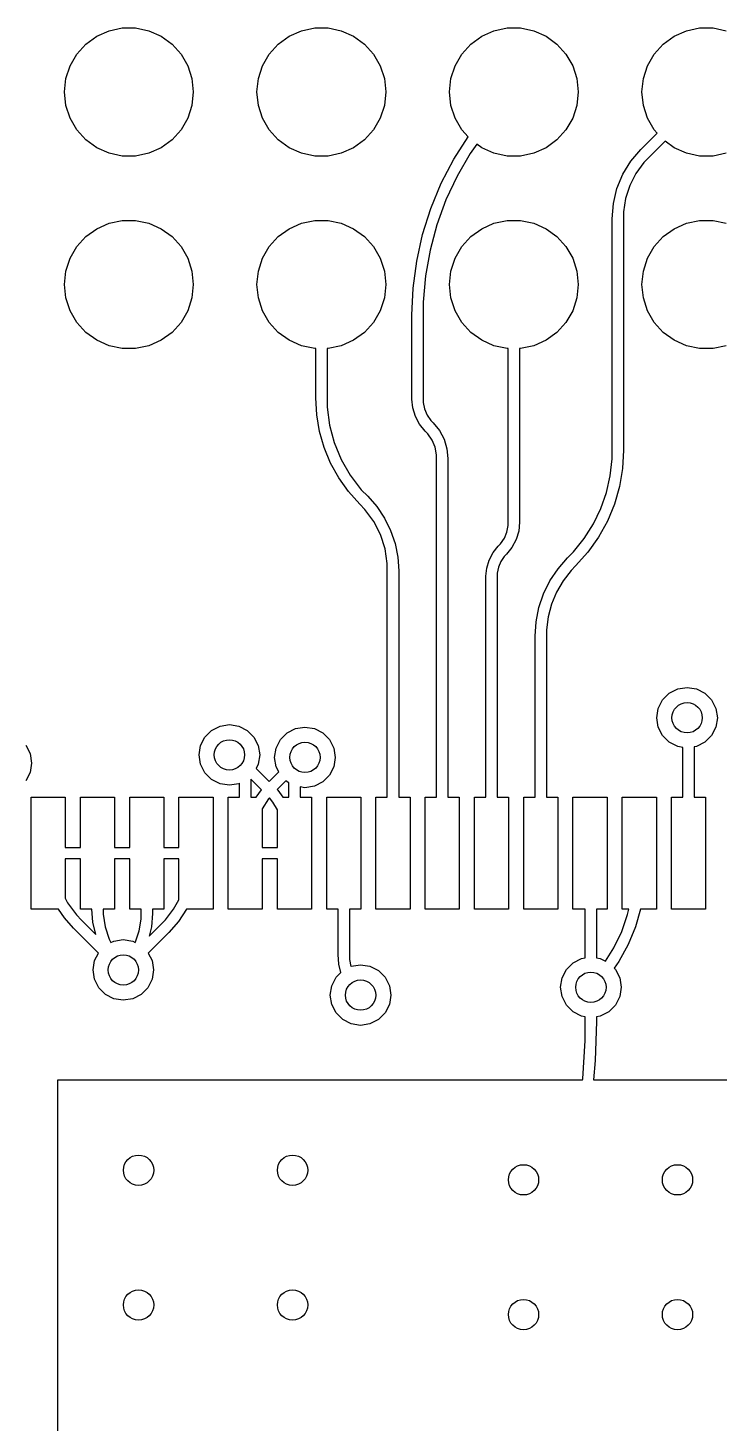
# Model space of a CAD drawing. Extents: x 6.5 to 8.1, y -3.85 to -2.25.
# Drawn here: x 7.098 to 7.457, y -3.041 to -2.317 of the extents above; entities that cross this region are included whole.
import ezdxf

# ---------------------------------------------------------------- set-up
doc = ezdxf.new("R2010")
doc.units = 0
doc.header["$MEASUREMENT"] = 0
doc.layers.add('BLACK', color=7, linetype='CONTINUOUS')

msp = doc.modelspace()

# ---------------------------------------------------------------- linework, layer by layer
at = {"layer": 'BLACK', "linetype": 'CONTINUOUS'}
for p, q in [((7.13327, -2.32102), (7.13966, -2.31817)), ((7.13966, -2.31817), (7.1465, -2.31672)), ((7.1465, -2.31672), (7.1535, -2.31672)), ((7.1535, -2.31672), (7.16034, -2.31817)), ((7.16034, -2.31817), (7.16673, -2.32102)), ((7.23327, -2.32102), (7.23966, -2.31817)), ((7.23966, -2.31817), (7.2465, -2.31672)), ((7.2465, -2.31672), (7.2535, -2.31672)), ((7.2535, -2.31672), (7.26034, -2.31817)), ((7.26034, -2.31817), (7.26673, -2.32102)), ((7.33327, -2.32102), (7.33966, -2.31817)), ((7.33966, -2.31817), (7.3465, -2.31672)), ((7.3465, -2.31672), (7.3535, -2.31672)), ((7.3535, -2.31672), (7.36034, -2.31817)), ((7.36034, -2.31817), (7.36673, -2.32102)), ((7.43327, -2.32102), (7.43966, -2.31817)), ((7.43966, -2.31817), (7.4465, -2.31672)), ((7.4465, -2.31672), (7.4535, -2.31672)), ((7.4535, -2.31672), (7.46034, -2.31817)), ((7.12293, -2.33033), (7.12761, -2.32513)), ((7.12761, -2.32513), (7.13327, -2.32102)), ((7.16673, -2.32102), (7.17239, -2.32513)), ((7.17239, -2.32513), (7.17707, -2.33033)), ((7.22293, -2.33033), (7.22761, -2.32513)), ((7.22761, -2.32513), (7.23327, -2.32102)), ((7.26673, -2.32102), (7.27239, -2.32513)), ((7.27239, -2.32513), (7.27707, -2.33033)), ((7.32293, -2.33033), (7.32761, -2.32513)), ((7.32761, -2.32513), (7.33327, -2.32102)), ((7.36673, -2.32102), (7.37239, -2.32513)), ((7.37239, -2.32513), (7.37707, -2.33033)), ((7.42293, -2.33033), (7.42761, -2.32513)), ((7.42761, -2.32513), (7.43327, -2.32102)), ((7.11943, -2.33639), (7.12293, -2.33033)), ((7.17707, -2.33033), (7.18057, -2.33639)), ((7.21943, -2.33639), (7.22293, -2.33033)), ((7.27707, -2.33033), (7.28057, -2.33639)), ((7.31943, -2.33639), (7.32293, -2.33033)), ((7.37707, -2.33033), (7.38057, -2.33639)), ((7.41943, -2.33639), (7.42293, -2.33033)), ((7.11727, -2.34304), (7.11943, -2.33639)), ((7.18057, -2.33639), (7.18273, -2.34304)), ((7.21727, -2.34304), (7.21943, -2.33639)), ((7.28057, -2.33639), (7.28273, -2.34304)), ((7.31727, -2.34304), (7.31943, -2.33639)), ((7.38057, -2.33639), (7.38273, -2.34304)), ((7.41727, -2.34304), (7.41943, -2.33639)), ((7.11654, -2.35), (7.11727, -2.34304)), ((7.18273, -2.34304), (7.18346, -2.35)), ((7.21654, -2.35), (7.21727, -2.34304)), ((7.28273, -2.34304), (7.28346, -2.35)), ((7.31654, -2.35), (7.31727, -2.34304)), ((7.38273, -2.34304), (7.38346, -2.35)), ((7.41654, -2.35), (7.41727, -2.34304)), ((7.11727, -2.35696), (7.11654, -2.35)), ((7.18346, -2.35), (7.18273, -2.35696)), ((7.21727, -2.35696), (7.21654, -2.35)), ((7.28346, -2.35), (7.28273, -2.35696)), ((7.31727, -2.35696), (7.31654, -2.35)), ((7.38346, -2.35), (7.38273, -2.35696)), ((7.41727, -2.35696), (7.41654, -2.35)), ((7.11943, -2.36361), (7.11727, -2.35696)), ((7.18273, -2.35696), (7.18057, -2.36361)), ((7.21943, -2.36361), (7.21727, -2.35696)), ((7.28273, -2.35696), (7.28057, -2.36361)), ((7.31943, -2.36361), (7.31727, -2.35696)), ((7.38273, -2.35696), (7.38057, -2.36361)), ((7.41943, -2.36361), (7.41727, -2.35696)), ((7.12293, -2.36967), (7.11943, -2.36361)), ((7.18057, -2.36361), (7.17707, -2.36967)), ((7.22293, -2.36967), (7.21943, -2.36361)), ((7.28057, -2.36361), (7.27707, -2.36967)), ((7.32293, -2.36967), (7.31943, -2.36361)), ((7.38057, -2.36361), (7.37707, -2.36967)), ((7.42293, -2.36967), (7.41943, -2.36361)), ((7.12761, -2.37487), (7.12293, -2.36967)), ((7.13327, -2.37898), (7.12761, -2.37487)), ((7.17239, -2.37487), (7.16673, -2.37898)), ((7.17707, -2.36967), (7.17239, -2.37487)), ((7.22761, -2.37487), (7.22293, -2.36967)), ((7.23327, -2.37898), (7.22761, -2.37487)), ((7.27239, -2.37487), (7.26673, -2.37898)), ((7.27707, -2.36967), (7.27239, -2.37487)), ((7.31879, -2.38485), (7.32617, -2.37327)), ((7.32617, -2.37327), (7.32293, -2.36967)), ((7.37239, -2.37487), (7.36673, -2.37898)), ((7.37707, -2.36967), (7.37239, -2.37487)), ((7.41591, -2.37991), (7.42446, -2.37137)), ((7.42859, -2.37558), (7.42009, -2.38409)), ((7.42446, -2.37137), (7.42293, -2.36967)), ((7.43327, -2.37898), (7.42859, -2.37558)), ((7.13966, -2.38183), (7.13327, -2.37898)), ((7.1465, -2.38328), (7.13966, -2.38183)), ((7.1535, -2.38328), (7.1465, -2.38328)), ((7.16034, -2.38183), (7.1535, -2.38328)), ((7.16673, -2.37898), (7.16034, -2.38183)), ((7.23966, -2.38183), (7.23327, -2.37898)), ((7.2465, -2.38328), (7.23966, -2.38183)), ((7.2535, -2.38328), (7.2465, -2.38328)), ((7.26034, -2.38183), (7.2535, -2.38328)), ((7.26673, -2.37898), (7.26034, -2.38183)), ((7.32732, -2.38189), (7.32049, -2.39372)), ((7.33068, -2.3771), (7.32732, -2.38189)), ((7.33327, -2.37898), (7.33068, -2.3771)), ((7.33966, -2.38183), (7.33327, -2.37898)), ((7.3465, -2.38328), (7.33966, -2.38183)), ((7.3535, -2.38328), (7.3465, -2.38328)), ((7.36034, -2.38183), (7.3535, -2.38328)), ((7.36673, -2.37898), (7.36034, -2.38183)), ((7.41074, -2.38597), (7.41591, -2.37991)), ((7.41591, -2.37991), (7.41591, -2.37991)), ((7.43966, -2.38183), (7.43327, -2.37898)), ((7.4465, -2.38328), (7.43966, -2.38183)), ((7.4535, -2.38328), (7.4465, -2.38328)), ((7.46034, -2.38183), (7.4535, -2.38328)), ((7.31225, -2.39741), (7.31879, -2.38485)), ((7.40658, -2.39276), (7.41074, -2.38597)), ((7.41759, -2.38658), (7.41344, -2.39229)), ((7.42009, -2.38409), (7.41759, -2.38658)), ((7.42009, -2.38409), (7.42009, -2.38409)), ((7.42009, -2.38409), (7.42009, -2.38409)), ((7.30683, -2.41049), (7.31225, -2.39741)), ((7.32049, -2.39372), (7.31472, -2.4061)), ((7.40353, -2.40012), (7.40658, -2.39276)), ((7.41344, -2.39229), (7.41024, -2.39858)), ((7.40167, -2.40786), (7.40353, -2.40012)), ((7.40806, -2.4053), (7.40695, -2.41227)), ((7.41024, -2.39858), (7.40806, -2.4053)), ((7.30258, -2.424), (7.30683, -2.41049)), ((7.31472, -2.4061), (7.31005, -2.41893)), ((7.40105, -2.4158), (7.40167, -2.40786)), ((7.40695, -2.41227), (7.40695, -2.4158)), ((7.13327, -2.42102), (7.13966, -2.41817)), ((7.13966, -2.41817), (7.1465, -2.41672)), ((7.1465, -2.41672), (7.1535, -2.41672)), ((7.1535, -2.41672), (7.16034, -2.41817)), ((7.16034, -2.41817), (7.16673, -2.42102)), ((7.23327, -2.42102), (7.23966, -2.41817)), ((7.23966, -2.41817), (7.2465, -2.41672)), ((7.2465, -2.41672), (7.2535, -2.41672)), ((7.2535, -2.41672), (7.26034, -2.41817)), ((7.26034, -2.41817), (7.26673, -2.42102)), ((7.31005, -2.41893), (7.30651, -2.43212)), ((7.33327, -2.42102), (7.33966, -2.41817)), ((7.33966, -2.41817), (7.3465, -2.41672)), ((7.3465, -2.41672), (7.3535, -2.41672)), ((7.3535, -2.41672), (7.36034, -2.41817)), ((7.36034, -2.41817), (7.36673, -2.42102)), ((7.40105, -2.53606), (7.40105, -2.4158)), ((7.40695, -2.4158), (7.40695, -2.4158)), ((7.40695, -2.4158), (7.40695, -2.53606)), ((7.43327, -2.42102), (7.43966, -2.41817)), ((7.43966, -2.41817), (7.4465, -2.41672)), ((7.4465, -2.41672), (7.4535, -2.41672)), ((7.4535, -2.41672), (7.46034, -2.41817)), ((7.12293, -2.43033), (7.12761, -2.42513)), ((7.12761, -2.42513), (7.13327, -2.42102)), ((7.16673, -2.42102), (7.17239, -2.42513)), ((7.17239, -2.42513), (7.17707, -2.43033)), ((7.22293, -2.43033), (7.22761, -2.42513)), ((7.22761, -2.42513), (7.23327, -2.42102)), ((7.26673, -2.42102), (7.27239, -2.42513)), ((7.27239, -2.42513), (7.27707, -2.43033)), ((7.29951, -2.43782), (7.30258, -2.424)), ((7.32293, -2.43033), (7.32761, -2.42513)), ((7.32761, -2.42513), (7.33327, -2.42102)), ((7.36673, -2.42102), (7.37239, -2.42513)), ((7.37239, -2.42513), (7.37707, -2.43033)), ((7.42293, -2.43033), (7.42761, -2.42513)), ((7.42761, -2.42513), (7.43327, -2.42102)), ((7.11943, -2.43639), (7.12293, -2.43033)), ((7.17707, -2.43033), (7.18057, -2.43639)), ((7.21943, -2.43639), (7.22293, -2.43033)), ((7.27707, -2.43033), (7.28057, -2.43639)), ((7.30651, -2.43212), (7.30414, -2.44557)), ((7.31943, -2.43639), (7.32293, -2.43033)), ((7.37707, -2.43033), (7.38057, -2.43639)), ((7.41943, -2.43639), (7.42293, -2.43033)), ((7.11727, -2.44304), (7.11943, -2.43639)), ((7.18057, -2.43639), (7.18273, -2.44304)), ((7.21727, -2.44304), (7.21943, -2.43639)), ((7.28057, -2.43639), (7.28273, -2.44304)), ((7.29766, -2.45186), (7.29951, -2.43782)), ((7.31727, -2.44304), (7.31943, -2.43639)), ((7.38057, -2.43639), (7.38273, -2.44304)), ((7.41727, -2.44304), (7.41943, -2.43639)), ((7.11654, -2.45), (7.11727, -2.44304)), ((7.18273, -2.44304), (7.18346, -2.45)), ((7.21654, -2.45), (7.21727, -2.44304)), ((7.28273, -2.44304), (7.28346, -2.45)), ((7.30414, -2.44557), (7.30295, -2.45917)), ((7.31654, -2.45), (7.31727, -2.44304)), ((7.38273, -2.44304), (7.38346, -2.45)), ((7.41654, -2.45), (7.41727, -2.44304)), ((7.11727, -2.45696), (7.11654, -2.45)), ((7.18346, -2.45), (7.18273, -2.45696)), ((7.21727, -2.45696), (7.21654, -2.45)), ((7.28346, -2.45), (7.28273, -2.45696)), ((7.29705, -2.466), (7.29766, -2.45186)), ((7.31727, -2.45696), (7.31654, -2.45)), ((7.38346, -2.45), (7.38273, -2.45696)), ((7.41727, -2.45696), (7.41654, -2.45)), ((7.11943, -2.46361), (7.11727, -2.45696)), ((7.12293, -2.46967), (7.11943, -2.46361)), ((7.18057, -2.46361), (7.17707, -2.46967)), ((7.18273, -2.45696), (7.18057, -2.46361)), ((7.21943, -2.46361), (7.21727, -2.45696)), ((7.22293, -2.46967), (7.21943, -2.46361)), ((7.28057, -2.46361), (7.27707, -2.46967)), ((7.28273, -2.45696), (7.28057, -2.46361)), ((7.30295, -2.45917), (7.30295, -2.466)), ((7.31943, -2.46361), (7.31727, -2.45696)), ((7.32293, -2.46967), (7.31943, -2.46361)), ((7.38057, -2.46361), (7.37707, -2.46967)), ((7.38273, -2.45696), (7.38057, -2.46361)), ((7.41943, -2.46361), (7.41727, -2.45696)), ((7.42293, -2.46967), (7.41943, -2.46361)), ((7.12761, -2.47487), (7.12293, -2.46967)), ((7.17707, -2.46967), (7.17239, -2.47487)), ((7.22761, -2.47487), (7.22293, -2.46967)), ((7.27707, -2.46967), (7.27239, -2.47487)), ((7.29705, -2.50951), (7.29705, -2.466)), ((7.29705, -2.466), (7.29705, -2.466)), ((7.30295, -2.466), (7.30295, -2.50951)), ((7.32761, -2.47487), (7.32293, -2.46967)), ((7.37707, -2.46967), (7.37239, -2.47487)), ((7.42761, -2.47487), (7.42293, -2.46967)), ((7.13327, -2.47898), (7.12761, -2.47487)), ((7.17239, -2.47487), (7.16673, -2.47898)), ((7.23327, -2.47898), (7.22761, -2.47487)), ((7.27239, -2.47487), (7.26673, -2.47898)), ((7.33327, -2.47898), (7.32761, -2.47487)), ((7.37239, -2.47487), (7.36673, -2.47898)), ((7.43327, -2.47898), (7.42761, -2.47487)), ((7.13966, -2.48183), (7.13327, -2.47898)), ((7.1465, -2.48328), (7.13966, -2.48183)), ((7.1535, -2.48328), (7.1465, -2.48328)), ((7.16034, -2.48183), (7.1535, -2.48328)), ((7.16673, -2.47898), (7.16034, -2.48183)), ((7.23966, -2.48183), (7.23327, -2.47898)), ((7.2465, -2.48328), (7.23966, -2.48183)), ((7.24705, -2.48328), (7.2465, -2.48328)), ((7.24705, -2.50889), (7.24705, -2.48328)), ((7.2535, -2.48328), (7.25295, -2.48328)), ((7.25295, -2.48328), (7.25295, -2.50889)), ((7.26034, -2.48183), (7.2535, -2.48328)), ((7.26673, -2.47898), (7.26034, -2.48183)), ((7.33966, -2.48183), (7.33327, -2.47898)), ((7.3465, -2.48328), (7.33966, -2.48183)), ((7.34705, -2.48328), (7.3465, -2.48328)), ((7.34705, -2.57351), (7.34705, -2.48328)), ((7.3535, -2.48328), (7.35295, -2.48328)), ((7.35295, -2.48328), (7.35295, -2.57351)), ((7.36034, -2.48183), (7.3535, -2.48328)), ((7.36673, -2.47898), (7.36034, -2.48183)), ((7.43966, -2.48183), (7.43327, -2.47898)), ((7.4465, -2.48328), (7.43966, -2.48183)), ((7.4535, -2.48328), (7.4465, -2.48328)), ((7.46034, -2.48183), (7.4535, -2.48328)), ((7.24754, -2.51763), (7.24705, -2.50889)), ((7.24705, -2.50889), (7.24705, -2.50889)), ((7.24705, -2.50889), (7.24705, -2.50889)), ((7.25295, -2.50889), (7.25295, -2.50889)), ((7.25295, -2.50889), (7.25295, -2.51362)), ((7.25295, -2.51362), (7.25419, -2.523)), ((7.29705, -2.50952), (7.29705, -2.50951)), ((7.2975, -2.51409), (7.29705, -2.50952)), ((7.29883, -2.51848), (7.2975, -2.51409)), ((7.30295, -2.50951), (7.30295, -2.50951)), ((7.30295, -2.50951), (7.30295, -2.50951)), ((7.30295, -2.50951), (7.30295, -2.50951)), ((7.30295, -2.50951), (7.30295, -2.51124)), ((7.30295, -2.51124), (7.30363, -2.51463)), ((7.249, -2.52626), (7.24754, -2.51763)), ((7.301, -2.52254), (7.29883, -2.51848)), ((7.30363, -2.51463), (7.30495, -2.51782)), ((7.30495, -2.51782), (7.30687, -2.52069)), ((7.30687, -2.52069), (7.30809, -2.52191)), ((7.25143, -2.53467), (7.249, -2.52626)), ((7.25419, -2.523), (7.25664, -2.53213)), ((7.30391, -2.52609), (7.301, -2.52254)), ((7.30532, -2.5275), (7.30391, -2.52609)), ((7.30391, -2.52609), (7.30391, -2.52609)), ((7.30391, -2.52609), (7.30391, -2.52609)), ((7.30754, -2.53081), (7.30532, -2.5275)), ((7.30809, -2.52191), (7.30809, -2.52191)), ((7.30809, -2.52191), (7.31134, -2.52588)), ((7.31134, -2.52588), (7.31376, -2.5304)), ((7.25478, -2.54276), (7.25143, -2.53467)), ((7.25664, -2.53213), (7.26026, -2.54087)), ((7.30906, -2.5345), (7.30754, -2.53081)), ((7.30984, -2.53841), (7.30906, -2.5345)), ((7.31376, -2.5304), (7.31525, -2.5353)), ((7.31525, -2.5353), (7.31575, -2.54041)), ((7.40105, -2.54049), (7.40105, -2.53606)), ((7.40695, -2.53606), (7.40642, -2.54556)), ((7.25901, -2.55042), (7.25478, -2.54276)), ((7.26026, -2.54087), (7.26499, -2.54906)), ((7.30984, -2.5404), (7.30984, -2.53841)), ((7.30984, -2.54041), (7.30984, -2.5404)), ((7.30984, -2.71632), (7.30984, -2.54041)), ((7.31575, -2.54041), (7.31575, -2.54041)), ((7.31575, -2.54041), (7.31575, -2.54041)), ((7.31575, -2.54041), (7.31575, -2.71632)), ((7.40005, -2.54931), (7.40105, -2.54049)), ((7.26408, -2.55756), (7.25901, -2.55042)), ((7.26499, -2.54906), (7.27074, -2.55657)), ((7.39808, -2.55796), (7.40005, -2.54931)), ((7.40642, -2.54556), (7.40482, -2.55495)), ((7.26991, -2.56409), (7.26408, -2.55756)), ((7.27074, -2.55657), (7.27409, -2.55991)), ((7.40482, -2.55495), (7.40219, -2.5641)), ((7.27264, -2.56681), (7.26991, -2.56409)), ((7.26991, -2.56409), (7.26991, -2.56409)), ((7.27409, -2.55991), (7.27409, -2.55991)), ((7.27409, -2.55991), (7.27882, -2.56531)), ((7.39515, -2.56633), (7.39808, -2.55796)), ((7.40219, -2.5641), (7.39855, -2.57289)), ((7.27717, -2.57305), (7.27264, -2.56681)), ((7.27882, -2.56531), (7.28281, -2.57127)), ((7.28281, -2.57127), (7.28598, -2.57771)), ((7.3913, -2.57433), (7.39515, -2.56633)), ((7.28067, -2.57991), (7.27717, -2.57305)), ((7.28598, -2.57771), (7.28829, -2.58451)), ((7.34505, -2.58182), (7.34637, -2.57863)), ((7.34637, -2.57863), (7.34705, -2.57524)), ((7.34705, -2.57524), (7.34705, -2.57351)), ((7.34705, -2.57351), (7.34705, -2.57351)), ((7.34705, -2.57351), (7.34705, -2.57351)), ((7.3525, -2.57809), (7.35117, -2.58248)), ((7.35295, -2.57351), (7.3525, -2.57809)), ((7.38658, -2.58184), (7.3913, -2.57433)), ((7.39855, -2.57289), (7.39394, -2.58123)), ((7.28305, -2.58724), (7.28067, -2.57991)), ((7.28829, -2.58451), (7.28969, -2.59155)), ((7.33916, -2.58926), (7.34191, -2.58591)), ((7.34191, -2.58591), (7.34313, -2.58469)), ((7.34191, -2.58591), (7.34191, -2.58591)), ((7.34191, -2.58591), (7.34191, -2.58591)), ((7.34313, -2.58469), (7.34505, -2.58182)), ((7.349, -2.58654), (7.34609, -2.59009)), ((7.35117, -2.58248), (7.349, -2.58654)), ((7.38105, -2.58878), (7.38658, -2.58184)), ((7.39394, -2.58123), (7.38843, -2.58899)), ((7.28425, -2.59485), (7.28305, -2.58724)), ((7.28969, -2.59155), (7.29016, -2.59871)), ((7.33586, -2.59724), (7.33712, -2.59309)), ((7.33712, -2.59309), (7.33916, -2.58926)), ((7.34318, -2.59387), (7.34196, -2.59682)), ((7.34496, -2.59122), (7.34318, -2.59387)), ((7.34609, -2.59009), (7.34496, -2.59122)), ((7.34609, -2.59009), (7.34609, -2.59009)), ((7.37294, -2.59758), (7.37791, -2.59191)), ((7.37791, -2.59191), (7.38105, -2.58878)), ((7.37791, -2.59191), (7.37791, -2.59191)), ((7.37791, -2.59191), (7.37791, -2.59191)), ((7.38843, -2.58899), (7.38209, -2.59609)), ((7.28425, -2.5987), (7.28425, -2.59485)), ((7.28425, -2.59871), (7.28425, -2.5987)), ((7.28425, -2.71632), (7.28425, -2.59871)), ((7.29016, -2.59871), (7.29016, -2.59871)), ((7.29016, -2.59871), (7.29016, -2.59871)), ((7.29016, -2.59871), (7.29016, -2.59871)), ((7.29016, -2.59871), (7.29016, -2.71632)), ((7.33543, -2.60155), (7.33586, -2.59724)), ((7.34196, -2.59682), (7.34134, -2.59996)), ((7.34134, -2.59996), (7.34134, -2.60155)), ((7.36875, -2.60385), (7.37294, -2.59758)), ((7.37969, -2.59849), (7.37556, -2.60387)), ((7.38209, -2.59609), (7.37969, -2.59849)), ((7.38209, -2.59609), (7.38209, -2.59609)), ((7.33543, -2.71632), (7.33543, -2.60155)), ((7.33543, -2.60155), (7.33543, -2.60155)), ((7.33543, -2.60155), (7.33543, -2.60155)), ((7.34134, -2.60155), (7.34134, -2.71632)), ((7.36541, -2.61062), (7.36875, -2.60385)), ((7.37556, -2.60387), (7.37217, -2.60974)), ((7.36299, -2.61776), (7.36541, -2.61062)), ((7.37217, -2.60974), (7.36957, -2.61601)), ((7.36152, -2.62516), (7.36299, -2.61776)), ((7.36781, -2.62257), (7.36693, -2.62929)), ((7.36957, -2.61601), (7.36781, -2.62257)), ((7.36102, -2.63268), (7.36152, -2.62516)), ((7.36693, -2.62929), (7.36693, -2.63268)), ((7.36102, -2.71632), (7.36102, -2.63268)), ((7.36102, -2.63268), (7.36102, -2.63268)), ((7.36693, -2.63268), (7.36693, -2.63268)), ((7.36693, -2.63268), (7.36693, -2.71632)), ((7.43513, -2.66002), (7.44, -2.65925)), ((7.44, -2.65925), (7.44487, -2.66002)), ((7.42502, -2.67013), (7.42726, -2.66574)), ((7.42726, -2.66574), (7.43074, -2.66226)), ((7.43074, -2.66226), (7.43513, -2.66002)), ((7.44487, -2.66002), (7.44926, -2.66226)), ((7.44926, -2.66226), (7.45274, -2.66574)), ((7.45274, -2.66574), (7.45498, -2.67013)), ((7.42425, -2.675), (7.42502, -2.67013)), ((7.45498, -2.67013), (7.45575, -2.675)), ((7.19294, -2.68156), (7.19733, -2.67932)), ((7.19733, -2.67932), (7.2022, -2.67855)), ((7.2022, -2.67855), (7.20707, -2.67932)), ((7.20707, -2.67932), (7.21146, -2.68156)), ((7.2322, -2.68285), (7.2366, -2.68062)), ((7.2366, -2.68062), (7.24146, -2.67985)), ((7.24146, -2.67985), (7.24633, -2.68062)), ((7.24633, -2.68062), (7.25072, -2.68285)), ((7.42502, -2.67987), (7.42425, -2.675)), ((7.42726, -2.68426), (7.42502, -2.67987)), ((7.45498, -2.67987), (7.45274, -2.68426)), ((7.45575, -2.675), (7.45498, -2.67987)), ((7.18722, -2.68943), (7.18946, -2.68504)), ((7.18946, -2.68504), (7.19294, -2.68156)), ((7.21146, -2.68156), (7.21494, -2.68504)), ((7.21494, -2.68504), (7.21718, -2.68943)), ((7.22648, -2.69073), (7.22872, -2.68634)), ((7.22872, -2.68634), (7.2322, -2.68285)), ((7.25072, -2.68285), (7.2542, -2.68634)), ((7.2542, -2.68634), (7.25644, -2.69073)), ((7.43074, -2.68774), (7.42726, -2.68426)), ((7.43513, -2.68998), (7.43074, -2.68774)), ((7.44926, -2.68774), (7.44487, -2.68998)), ((7.45274, -2.68426), (7.44926, -2.68774)), ((7.09645, -2.68926), (7.09869, -2.69365)), ((7.09869, -2.69365), (7.09946, -2.69852)), ((7.18645, -2.6943), (7.18722, -2.68943)), ((7.18722, -2.69917), (7.18645, -2.6943)), ((7.21718, -2.68943), (7.21795, -2.6943)), ((7.21795, -2.6943), (7.21718, -2.69917)), ((7.22571, -2.69559), (7.22648, -2.69073)), ((7.22648, -2.70046), (7.22571, -2.69559)), ((7.25644, -2.69073), (7.25721, -2.69559)), ((7.25721, -2.69559), (7.25644, -2.70046)), ((7.4378, -2.6904), (7.43513, -2.68998)), ((7.4378, -2.71632), (7.4378, -2.6904)), ((7.44487, -2.68998), (7.4437, -2.69016)), ((7.4437, -2.69016), (7.4437, -2.71632)), ((7.09946, -2.69852), (7.09869, -2.70339)), ((7.18946, -2.70356), (7.18722, -2.69917)), ((7.21718, -2.69917), (7.21609, -2.7013)), ((7.21609, -2.7013), (7.22286, -2.70806)), ((7.22783, -2.70309), (7.22648, -2.70046)), ((7.25644, -2.70046), (7.2542, -2.70485)), ((7.09869, -2.70339), (7.09645, -2.70778)), ((7.19294, -2.70704), (7.18946, -2.70356)), ((7.19733, -2.70928), (7.19294, -2.70704)), ((7.2022, -2.71005), (7.19733, -2.70928)), ((7.20707, -2.70928), (7.2022, -2.71005)), ((7.20748, -2.70907), (7.20707, -2.70928)), ((7.20748, -2.71632), (7.20748, -2.70907)), ((7.21891, -2.71247), (7.21339, -2.70694)), ((7.21339, -2.70694), (7.21339, -2.71632)), ((7.22286, -2.70806), (7.22783, -2.70309)), ((7.23157, -2.7077), (7.22703, -2.71224)), ((7.2322, -2.70833), (7.23157, -2.7077)), ((7.23307, -2.70878), (7.2322, -2.70833)), ((7.23307, -2.71632), (7.23307, -2.70878)), ((7.25072, -2.70833), (7.24633, -2.71057)), ((7.2542, -2.70485), (7.25072, -2.70833)), ((7.09921, -2.77439), (7.09921, -2.71632)), ((7.09921, -2.71632), (7.11693, -2.71632)), ((7.11693, -2.71632), (7.11693, -2.7424)), ((7.1248, -2.7424), (7.1248, -2.71632)), ((7.1248, -2.71632), (7.14252, -2.71632)), ((7.14252, -2.71632), (7.14252, -2.7424)), ((7.15039, -2.7424), (7.15039, -2.71632)), ((7.15039, -2.71632), (7.16811, -2.71632)), ((7.16811, -2.71632), (7.16811, -2.7424)), ((7.17598, -2.7424), (7.17598, -2.71632)), ((7.17598, -2.71632), (7.1937, -2.71632)), ((7.1937, -2.71632), (7.1937, -2.77439)), ((7.20157, -2.77439), (7.20157, -2.71632)), ((7.20157, -2.71632), (7.20748, -2.71632)), ((7.21339, -2.71632), (7.21611, -2.71632)), ((7.21611, -2.71632), (7.21891, -2.71247)), ((7.22249, -2.71717), (7.21929, -2.72227)), ((7.22299, -2.71657), (7.22249, -2.71717)), ((7.22478, -2.7188), (7.22299, -2.71657)), ((7.22703, -2.71224), (7.2272, -2.71241)), ((7.2272, -2.71241), (7.22733, -2.7126)), ((7.22733, -2.7126), (7.22742, -2.71265)), ((7.22742, -2.71265), (7.22997, -2.71632)), ((7.22997, -2.71632), (7.23307, -2.71632)), ((7.24146, -2.71134), (7.23898, -2.71095)), ((7.23898, -2.71095), (7.23898, -2.71632)), ((7.23898, -2.71632), (7.24488, -2.71632)), ((7.24633, -2.71057), (7.24146, -2.71134)), ((7.24488, -2.71632), (7.24488, -2.77439)), ((7.25276, -2.77439), (7.25276, -2.71632)), ((7.25276, -2.71632), (7.27047, -2.71632)), ((7.27047, -2.71632), (7.27047, -2.77439)), ((7.27835, -2.77439), (7.27835, -2.71632)), ((7.27835, -2.71632), (7.28425, -2.71632)), ((7.29016, -2.71632), (7.29606, -2.71632)), ((7.29606, -2.71632), (7.29606, -2.77439)), ((7.30394, -2.77439), (7.30394, -2.71632)), ((7.30394, -2.71632), (7.30984, -2.71632)), ((7.31575, -2.71632), (7.32165, -2.71632)), ((7.32165, -2.71632), (7.32165, -2.77439)), ((7.32953, -2.77439), (7.32953, -2.71632)), ((7.32953, -2.71632), (7.33543, -2.71632)), ((7.34134, -2.71632), (7.34724, -2.71632)), ((7.34724, -2.71632), (7.34724, -2.77439)), ((7.35512, -2.77439), (7.35512, -2.71632)), ((7.35512, -2.71632), (7.36102, -2.71632)), ((7.36693, -2.71632), (7.37283, -2.71632)), ((7.37283, -2.71632), (7.37283, -2.77439)), ((7.38071, -2.77439), (7.38071, -2.71632)), ((7.38071, -2.71632), (7.39843, -2.71632)), ((7.39843, -2.71632), (7.39843, -2.77439)), ((7.4063, -2.77439), (7.4063, -2.71632)), ((7.4063, -2.71632), (7.42402, -2.71632)), ((7.42402, -2.71632), (7.42402, -2.77439)), ((7.43189, -2.77439), (7.43189, -2.71632)), ((7.43189, -2.71632), (7.4378, -2.71632)), ((7.4437, -2.71632), (7.44961, -2.71632)), ((7.44961, -2.71632), (7.44961, -2.77439)), ((7.21929, -2.72227), (7.21929, -2.7424)), ((7.22717, -2.72277), (7.22478, -2.7188)), ((7.22717, -2.7424), (7.22717, -2.72277)), ((7.11693, -2.7424), (7.1248, -2.7424)), ((7.14252, -2.7424), (7.15039, -2.7424)), ((7.16811, -2.7424), (7.17598, -2.7424)), ((7.21929, -2.7424), (7.22717, -2.7424)), ((7.11693, -2.74831), (7.11693, -2.76877)), ((7.1248, -2.74831), (7.11693, -2.74831)), ((7.1248, -2.77439), (7.1248, -2.74831)), ((7.14252, -2.74831), (7.14252, -2.77439)), ((7.15039, -2.74831), (7.14252, -2.74831)), ((7.15039, -2.77439), (7.15039, -2.74831)), ((7.16811, -2.74831), (7.16811, -2.77439)), ((7.17598, -2.74831), (7.16811, -2.74831)), ((7.17598, -2.7696), (7.17598, -2.74831)), ((7.22717, -2.74831), (7.21929, -2.74831)), ((7.21929, -2.74831), (7.21929, -2.77439)), ((7.22717, -2.77439), (7.22717, -2.74831)), ((7.11348, -2.77439), (7.09921, -2.77439)), ((7.11652, -2.77894), (7.11348, -2.77439)), ((7.11693, -2.76877), (7.11815, -2.77118)), ((7.11815, -2.77118), (7.12271, -2.77745)), ((7.13077, -2.77439), (7.1248, -2.77439)), ((7.13131, -2.78122), (7.13077, -2.77439)), ((7.14252, -2.77439), (7.13661, -2.77439)), ((7.13661, -2.77439), (7.13661, -2.77697)), ((7.1563, -2.77439), (7.15039, -2.77439)), ((7.1563, -2.77662), (7.1563, -2.77439)), ((7.16811, -2.77439), (7.1622, -2.77439)), ((7.1622, -2.77439), (7.1622, -2.77662)), ((7.169, -2.77991), (7.17317, -2.77447)), ((7.17317, -2.77447), (7.17598, -2.7696)), ((7.18, -2.77446), (7.17577, -2.78079)), ((7.18003, -2.77439), (7.18, -2.77446)), ((7.1937, -2.77439), (7.18003, -2.77439)), ((7.21929, -2.77439), (7.20157, -2.77439)), ((7.24488, -2.77439), (7.22717, -2.77439)), ((7.25866, -2.77439), (7.25276, -2.77439)), ((7.25866, -2.79794), (7.25866, -2.77439)), ((7.27047, -2.77439), (7.26457, -2.77439)), ((7.26457, -2.77439), (7.26457, -2.79794)), ((7.29606, -2.77439), (7.27835, -2.77439)), ((7.32165, -2.77439), (7.30394, -2.77439)), ((7.34724, -2.77439), (7.32953, -2.77439)), ((7.37283, -2.77439), (7.35512, -2.77439)), ((7.38705, -2.77439), (7.38071, -2.77439)), ((7.38705, -2.79972), (7.38705, -2.77439)), ((7.39843, -2.77439), (7.39295, -2.77439)), ((7.39295, -2.77439), (7.39295, -2.79972)), ((7.40974, -2.77439), (7.4063, -2.77439)), ((7.40909, -2.77726), (7.40974, -2.77439)), ((7.41578, -2.77439), (7.41312, -2.78361)), ((7.42402, -2.77439), (7.41578, -2.77439)), ((7.44961, -2.77439), (7.43189, -2.77439)), ((7.12128, -2.78437), (7.11652, -2.77894)), ((7.12271, -2.77745), (7.12545, -2.78019)), ((7.12545, -2.78019), (7.12545, -2.78019)), ((7.12545, -2.78019), (7.12545, -2.78019)), ((7.12545, -2.78019), (7.13283, -2.78757)), ((7.13283, -2.78757), (7.13131, -2.78122)), ((7.13661, -2.77697), (7.13767, -2.78363)), ((7.15535, -2.78566), (7.1563, -2.77966)), ((7.1563, -2.77966), (7.1563, -2.77662)), ((7.1605, -2.78841), (7.16657, -2.78233)), ((7.1622, -2.77662), (7.16166, -2.78358)), ((7.1622, -2.77662), (7.1622, -2.77662)), ((7.16657, -2.78233), (7.169, -2.77991)), ((7.16657, -2.78233), (7.16657, -2.78233)), ((7.17577, -2.78079), (7.17075, -2.78651)), ((7.40601, -2.78605), (7.40909, -2.77726)), ((7.13411, -2.7972), (7.12128, -2.78437)), ((7.12128, -2.78437), (7.12128, -2.78437)), ((7.13767, -2.78363), (7.13976, -2.79005)), ((7.15347, -2.79144), (7.15535, -2.78566)), ((7.17075, -2.78651), (7.16006, -2.7972)), ((7.16166, -2.78358), (7.1605, -2.78841)), ((7.17075, -2.78651), (7.17075, -2.78651)), ((7.17075, -2.78651), (7.17075, -2.78651)), ((7.40197, -2.79445), (7.40601, -2.78605)), ((7.41312, -2.78361), (7.40931, -2.79281)), ((7.13976, -2.79005), (7.14066, -2.79182)), ((7.14066, -2.79182), (7.14222, -2.79102)), ((7.14222, -2.79102), (7.14708, -2.79025)), ((7.14708, -2.79025), (7.15195, -2.79102)), ((7.15195, -2.79102), (7.15333, -2.79172)), ((7.15333, -2.79172), (7.15347, -2.79144)), ((7.39759, -2.80141), (7.40197, -2.79445)), ((7.40931, -2.79281), (7.40449, -2.80153)), ((7.13134, -2.806), (7.13211, -2.80113)), ((7.13211, -2.80113), (7.13411, -2.7972)), ((7.16006, -2.7972), (7.16206, -2.80113)), ((7.16206, -2.80113), (7.16283, -2.806)), ((7.25907, -2.80307), (7.25866, -2.79794)), ((7.25866, -2.79794), (7.25866, -2.79794)), ((7.25866, -2.79794), (7.25866, -2.79794)), ((7.26009, -2.80733), (7.25907, -2.80307)), ((7.26457, -2.79794), (7.26457, -2.79794)), ((7.26457, -2.79794), (7.26457, -2.80059)), ((7.26457, -2.80059), (7.26528, -2.80419)), ((7.26528, -2.80419), (7.2655, -2.80408)), ((7.2655, -2.80408), (7.27036, -2.80331)), ((7.27036, -2.80331), (7.27523, -2.80408)), ((7.27523, -2.80408), (7.27962, -2.80632)), ((7.37726, -2.80574), (7.38074, -2.80226)), ((7.38074, -2.80226), (7.38513, -2.80002)), ((7.38513, -2.80002), (7.38705, -2.79972)), ((7.39295, -2.79972), (7.39487, -2.80002)), ((7.39487, -2.80002), (7.39759, -2.80141)), ((7.40449, -2.80153), (7.40202, -2.80502)), ((7.13211, -2.81086), (7.13134, -2.806)), ((7.13434, -2.81525), (7.13211, -2.81086)), ((7.16206, -2.81086), (7.15982, -2.81525)), ((7.16283, -2.806), (7.16206, -2.81086)), ((7.25538, -2.81419), (7.25762, -2.8098)), ((7.25762, -2.8098), (7.26009, -2.80733)), ((7.27962, -2.80632), (7.2831, -2.8098)), ((7.2831, -2.8098), (7.28534, -2.81419)), ((7.37425, -2.815), (7.37502, -2.81013)), ((7.37502, -2.81013), (7.37726, -2.80574)), ((7.40202, -2.80502), (7.40274, -2.80574)), ((7.40274, -2.80574), (7.40498, -2.81013)), ((7.40498, -2.81013), (7.40575, -2.815)), ((7.13783, -2.81874), (7.13434, -2.81525)), ((7.14222, -2.82098), (7.13783, -2.81874)), ((7.15634, -2.81874), (7.15195, -2.82098)), ((7.15982, -2.81525), (7.15634, -2.81874)), ((7.25461, -2.81906), (7.25538, -2.81419)), ((7.28534, -2.81419), (7.28611, -2.81906)), ((7.37502, -2.81987), (7.37425, -2.815)), ((7.40575, -2.815), (7.40498, -2.81987)), ((7.14708, -2.82175), (7.14222, -2.82098)), ((7.15195, -2.82098), (7.14708, -2.82175)), ((7.25538, -2.82392), (7.25461, -2.81906)), ((7.25762, -2.82831), (7.25538, -2.82392)), ((7.28534, -2.82392), (7.2831, -2.82831)), ((7.28611, -2.81906), (7.28534, -2.82392)), ((7.37726, -2.82426), (7.37502, -2.81987)), ((7.38074, -2.82774), (7.37726, -2.82426)), ((7.40274, -2.82426), (7.39926, -2.82774)), ((7.40498, -2.81987), (7.40274, -2.82426)), ((7.26111, -2.8318), (7.25762, -2.82831)), ((7.2655, -2.83403), (7.26111, -2.8318)), ((7.27962, -2.8318), (7.27523, -2.83403)), ((7.2831, -2.82831), (7.27962, -2.8318)), ((7.38513, -2.82998), (7.38074, -2.82774)), ((7.38705, -2.83028), (7.38513, -2.82998)), ((7.38705, -2.83272), (7.38705, -2.83028)), ((7.38705, -2.84268), (7.38705, -2.83272)), ((7.39295, -2.83272), (7.39229, -2.85301)), ((7.39487, -2.82998), (7.39295, -2.83028)), ((7.39295, -2.83028), (7.39295, -2.83272)), ((7.39926, -2.82774), (7.39487, -2.82998)), ((7.27036, -2.8348), (7.2655, -2.83403)), ((7.27523, -2.83403), (7.27036, -2.8348)), ((7.38574, -2.86257), (7.38705, -2.84268)), ((7.39229, -2.85301), (7.39131, -2.86299)), ((7.11299, -3.23701), (7.11299, -2.86299)), ((7.11299, -2.86299), (7.38569, -2.86299)), ((7.38569, -2.86299), (7.38574, -2.86257)), ((7.39131, -2.86299), (7.47296, -2.86299))]:
    msp.add_line(p, q, dxfattribs=at)
at = {"layer": 'BLACK'}
for centre in [(7.44, -2.675), (7.2022, -2.6943), (7.24146, -2.69559), (7.14708, -2.806), (7.27036, -2.81906), (7.39, -2.815), (7.155, -2.91), (7.235, -2.91), (7.355, -2.915), (7.435, -2.915), (7.155, -2.98), (7.235, -2.98), (7.355, -2.985), (7.435, -2.985)]:
    msp.add_circle(centre, 0.00787, dxfattribs=at)

doc.saveas('drawing.dxf')
